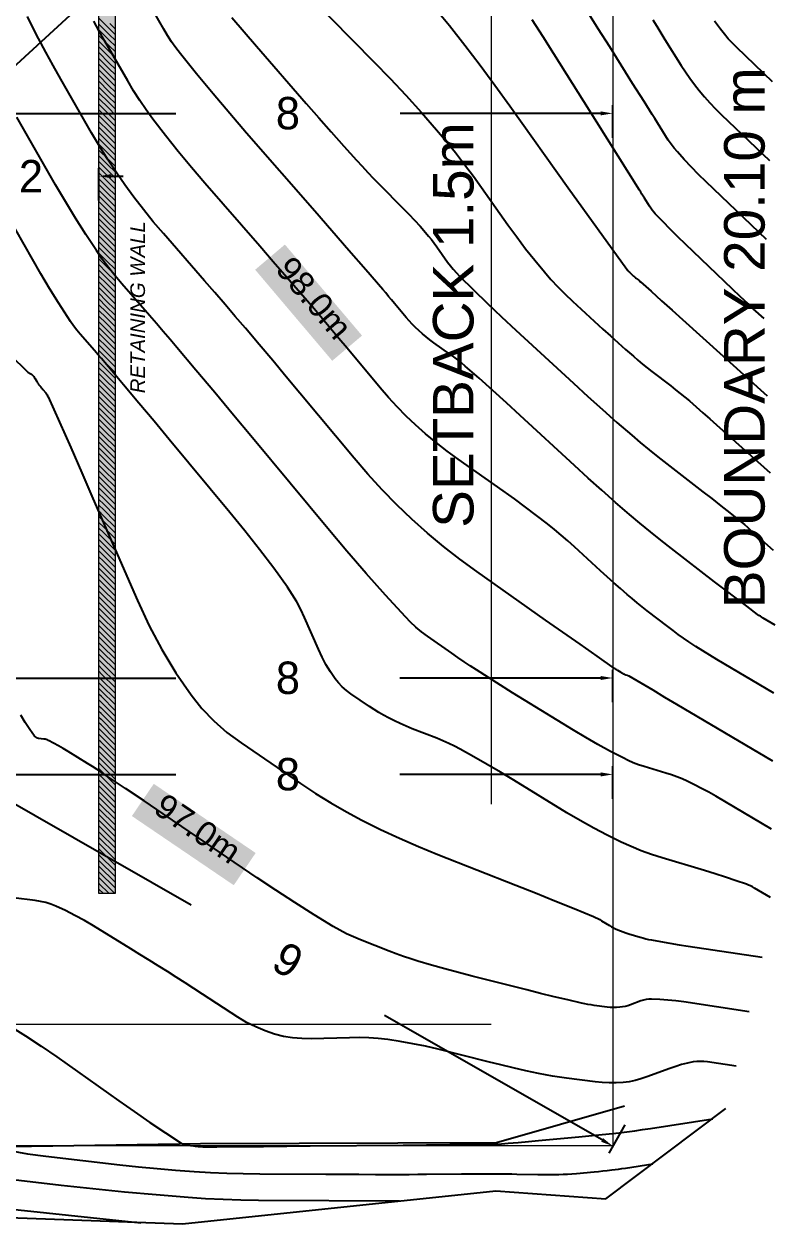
# Model space of a CAD drawing. Header units: metres. Extents: x -23 to 139, y -11 to 42.
# Drawn here: x 29.85 to 39.11, y 1.44 to 16.25 of the extents above; entities that cross this region are included whole.
import ezdxf

# ---------------------------------------------------------------- set-up
doc = ezdxf.new("R2010")
doc.units = ezdxf.units.M
doc.header["$LTSCALE"] = 96
doc.header["$MEASUREMENT"] = 0
doc.linetypes.add('Dash', pattern=[0.225, 0.15, -0.075])
doc.linetypes.add('Dash-Dot', pattern=[0.7, 0.4, -0.1, 0.1, -0.1])
for name, color, linetype, lineweight, true_color in [('01 Site Set - SITE LAYOUT', 7, 'Continuous', 18, 0x000000), ('CAD LAYER Site', 7, 'Continuous', 25, 0x000000), ('Dimensions_ Site 1_200', 7, 'Continuous', 18, 0x000000), ('Terrain_ Boundary Setbacks', 1, 'Dash', 18, 0xff0000), ('Terrain_ Broundary CAD', 7, 'Dash-Dot', 18, 0x008000), ('Terrain_ Elevation Data', 9, 'Dash', 25, 0x808080), ('Walls_  Normal RETAINING', 7, 'Continuous', 0, 0x000000)]:
    doc.layers.add(name, color=color, linetype=linetype, lineweight=lineweight, true_color=true_color)
doc.dimstyles.new('DimensionStyle', dxfattribs={"dimtxt": 40, "dimasz": 150, "dimexe": 10, "dimexo": 3, "dimgap": 1.25, "dimtad": 1, "dimdec": 0, "dimzin": 12, "dimdsep": 46, "dimtxsty": 'Standard', "dimcen": 0.09, "dimadec": 0, "dimazin": 0, "dimtfac": 1, "dimtdec": 4, "dimtofl": 0, "dimtmove": 0, "dimatfit": 3, "dimfxl": 30, "dimfxlon": 1, "dimfrac": 2, "dimtolj": 1, "dimtzin": 0, "dimarcsym": 0})

# ---------------------------------------------------------------- blocks, each defined once
blk = doc.blocks.new('*D13')
at = {"layer": 'Defpoints', "color": 0, "transparency": 16777216}
for p in [(30.771, 14.374), (29.096, 14.074), (30.771, 14.074)]:
    blk.add_point(p, dxfattribs=at)
at = {"layer": 'Dimensions_ Site 1_200', "color": 0, "lineweight": -2, "transparency": 16777216}
for p, q in [((28.946, 14.374), (28.796, 14.374)), ((29.096, 14.074), (29.096, 14.474)), ((30.771, 14.074), (30.771, 14.474)), ((30.921, 14.374), (31.071, 14.374))]:
    blk.add_line(p, q, dxfattribs=at)
at = {"layer": 'Dimensions_ Site 1_200', "color": 0, "transparency": 16777216}
for points in [[(28.946, 14.349), (28.946, 14.399), (29.096, 14.374)], [(30.921, 14.399), (30.921, 14.349), (30.771, 14.374)]]:
    blk.add_solid(points, dxfattribs=at)
at = {"layer": 'Dimensions_ Site 1_200', "color": 0, "transparency": 16777216, "insert": (29.933, 14.374), "char_height": 0.4, "attachment_point": 5}
blk.add_mtext('\\A1;2', dxfattribs=at)
blk = doc.blocks.new('*D14')
at = {"layer": 'Defpoints', "color": 0, "transparency": 16777216}
for p in [(37.111, 6.989), (29.096, 6.689), (37.111, 6.689)]:
    blk.add_point(p, dxfattribs=at)
at = {"layer": 'Dimensions_ Site 1_200', "color": 0, "lineweight": -2, "transparency": 16777216}
for p, q in [((29.096, 6.689), (29.096, 7.089)), ((29.246, 6.989), (31.72, 6.989)), ((36.961, 6.989), (34.486, 6.989)), ((37.111, 6.689), (37.111, 7.089))]:
    blk.add_line(p, q, dxfattribs=at)
at = {"layer": 'Dimensions_ Site 1_200', "color": 0, "transparency": 16777216}
for points in [[(29.246, 7.014), (29.246, 6.964), (29.096, 6.989)], [(36.961, 6.964), (36.961, 7.014), (37.111, 6.989)]]:
    blk.add_solid(points, dxfattribs=at)
at = {"layer": 'Dimensions_ Site 1_200', "color": 0, "transparency": 16777216, "insert": (33.103, 6.989), "char_height": 0.4, "attachment_point": 5}
blk.add_mtext('\\A1;8', dxfattribs=at)
blk = doc.blocks.new('*D15')
at = {"layer": 'Defpoints', "color": 0, "transparency": 16777216}
for p in [(28.947, 6.729), (37.26, 2.662), (37.111, 2.401)]:
    blk.add_point(p, dxfattribs=at)
at = {"layer": 'Dimensions_ Site 1_200', "color": 0, "lineweight": -2, "transparency": 16777216}
for p, q in [((28.947, 6.729), (29.145, 7.076)), ((29.226, 6.915), (31.911, 5.378)), ((36.98, 2.476), (34.295, 4.013)), ((37.26, 2.662), (37.061, 2.315))]:
    blk.add_line(p, q, dxfattribs=at)
at = {"layer": 'Dimensions_ Site 1_200', "color": 0, "transparency": 16777216}
for points in [[(29.238, 6.936), (29.213, 6.893), (29.096, 6.989)], [(36.968, 2.454), (36.993, 2.498), (37.111, 2.401)]]:
    blk.add_solid(points, dxfattribs=at)
at = {"layer": 'Dimensions_ Site 1_200', "color": 0, "transparency": 16777216, "insert": (33.103, 4.695), "char_height": 0.4, "attachment_point": 5, "rotation": 330.2135}
blk.add_mtext('\\A1;9', dxfattribs=at)
blk = doc.blocks.new('*D16')
at = {"layer": 'Defpoints', "color": 0, "transparency": 16777216}
for p in [(37.111, 15.149), (29.096, 14.849), (37.111, 14.849)]:
    blk.add_point(p, dxfattribs=at)
at = {"layer": 'Dimensions_ Site 1_200', "color": 0, "lineweight": -2, "transparency": 16777216}
for p, q in [((29.096, 14.849), (29.096, 15.249)), ((29.246, 15.149), (31.72, 15.149)), ((36.961, 15.149), (34.487, 15.149)), ((37.111, 14.849), (37.111, 15.249))]:
    blk.add_line(p, q, dxfattribs=at)
at = {"layer": 'Dimensions_ Site 1_200', "color": 0, "transparency": 16777216}
for points in [[(29.246, 15.174), (29.246, 15.124), (29.096, 15.149)], [(36.961, 15.124), (36.961, 15.174), (37.111, 15.149)]]:
    blk.add_solid(points, dxfattribs=at)
at = {"layer": 'Dimensions_ Site 1_200', "color": 0, "transparency": 16777216, "insert": (33.103, 15.149), "char_height": 0.4, "attachment_point": 5}
blk.add_mtext('\\A1;8', dxfattribs=at)
blk = doc.blocks.new('*D20')
at = {"layer": 'Defpoints', "color": 0, "transparency": 16777216}
for p in [(37.314, 22.301), (28.893, 15.37), (29.096, 15.149)]:
    blk.add_point(p, dxfattribs=at)
at = {"layer": 'Dimensions_ Site 1_200', "color": 0, "lineweight": -2, "transparency": 16777216}
for p, q in [((37.314, 22.301), (37.044, 22.595)), ((37.001, 22.42), (34.199, 19.843)), ((29.206, 15.251), (32.008, 17.828)), ((28.893, 15.37), (29.163, 15.076))]:
    blk.add_line(p, q, dxfattribs=at)
at = {"layer": 'Dimensions_ Site 1_200', "color": 0, "transparency": 16777216}
for points in [[(37.018, 22.402), (36.984, 22.438), (37.111, 22.522)], [(29.189, 15.269), (29.223, 15.233), (29.096, 15.149)]]:
    blk.add_solid(points, dxfattribs=at)
at = {"layer": 'Dimensions_ Site 1_200', "color": 0, "transparency": 16777216, "insert": (33.104, 18.835), "char_height": 0.4, "attachment_point": 5, "rotation": 42.6052}
blk.add_mtext('\\A1;11', dxfattribs=at)
blk = doc.blocks.new('*D28')
at = {"layer": 'Defpoints', "color": 0, "transparency": 16777216}
for p in [(37.111, 8.179), (29.096, 7.879), (37.111, 7.879)]:
    blk.add_point(p, dxfattribs=at)
at = {"layer": 'Dimensions_ Site 1_200', "color": 0, "lineweight": -2, "transparency": 16777216}
for p, q in [((29.096, 7.879), (29.096, 8.279)), ((29.246, 8.179), (31.72, 8.179)), ((36.961, 8.179), (34.486, 8.179)), ((37.111, 7.879), (37.111, 8.279))]:
    blk.add_line(p, q, dxfattribs=at)
at = {"layer": 'Dimensions_ Site 1_200', "color": 0, "transparency": 16777216}
for points in [[(29.246, 8.204), (29.246, 8.154), (29.096, 8.179)], [(36.961, 8.154), (36.961, 8.204), (37.111, 8.179)]]:
    blk.add_solid(points, dxfattribs=at)
at = {"layer": 'Dimensions_ Site 1_200', "color": 0, "transparency": 16777216, "insert": (33.103, 8.179), "char_height": 0.4, "attachment_point": 5}
blk.add_mtext('\\A1;8', dxfattribs=at)

msp = doc.modelspace()

# ---------------------------------------------------------------- linework, layer by layer
at = {"layer": 'CAD LAYER Site', "color": 1, "true_color": 0xff0000, "transparency": 33554687}
for points in [[(-4.556, 1.879), (-2.352, 1.612), (1.438, 1.762), (6.158, 1.974), (11.96, 1.944), (16.064, 1.952), (21.798, 1.778), (26.724, 1.626), (31.803, 1.439), (35.669, 1.85), (37.027, 1.751), (38.506, 2.863)], [(37.256, 2.895), (35.675, 2.44), (32.024, 2.427), (26.81, 2.347), (21.751, 2.48), (16.219, 2.537), (11.886, 2.617), (6.355, 2.534), (1.498, 2.668), (-2.048, 2.423), (-4.447, 2.336)]]:
    msp.add_lwpolyline(points, dxfattribs=at)
at = {"layer": 'CAD LAYER Site', "color": 7, "true_color": 0xffffff, "transparency": 33554687}
for points in [[(34.018, 12.406), (33.65, 12.095), (33.066, 13.53), (32.699, 13.219)], [(32.705, 6.019), (32.435, 5.621), (31.448, 6.873), (31.178, 6.475)]]:
    msp.add_solid(points, dxfattribs=at)
at = {"layer": 'Terrain_ Boundary Setbacks', "transparency": 33554687}
msp.add_lwpolyline([(35.611, 21.021), (35.611, 3.902), (1.88, 3.902), (1.88, 21.021)], close=True, dxfattribs=at)
at = {"layer": 'Terrain_ Broundary CAD', "transparency": 33554687}
msp.add_lwpolyline([(-3.119, 22.521), (37.111, 22.521), (37.111, 2.402), (-3.119, 2.402)], close=True, dxfattribs=at)
at = {"layer": 'Terrain_ Elevation Data', "transparency": 33554687}
for points in [[(39.007, 13.592), (38.263, 14.305), (38.171, 14.395), (38.082, 14.487), (37.994, 14.58), (37.908, 14.674), (37.868, 14.721), (37.83, 14.77), (37.794, 14.82), (37.761, 14.872), (37.629, 15.084), (37.596, 15.137), (37.563, 15.19), (37.53, 15.242), (37.497, 15.295), (37.356, 15.52), (37.215, 15.745), (37.074, 15.97), (36.933, 16.194), (36.366, 17.096)], [(33.36, 16.602), (34.164, 15.785), (34.363, 15.58), (34.558, 15.372), (34.75, 15.161), (34.938, 14.947), (35.056, 14.808), (35.171, 14.665), (35.283, 14.52), (35.391, 14.372), (35.818, 13.772), (35.926, 13.624), (36.036, 13.479), (36.15, 13.336), (36.267, 13.195), (36.349, 13.1), (36.435, 13.008), (36.524, 12.918), (36.615, 12.831), (36.988, 12.487), (37.082, 12.401), (37.176, 12.317), (37.27, 12.233), (37.366, 12.15), (37.422, 12.102), (37.478, 12.055), (37.535, 12.009), (37.593, 11.964), (37.827, 11.784), (37.885, 11.738), (37.942, 11.693), (37.999, 11.646), (38.056, 11.599), (38.14, 11.527), (38.224, 11.454), (38.308, 11.38), (38.39, 11.306), (39.052, 10.71)], [(39.113, 8.832), (38.968, 8.918), (38.95, 8.929), (38.932, 8.941), (38.915, 8.952), (38.898, 8.965), (38.765, 9.065), (38.632, 9.166), (38.499, 9.267), (38.367, 9.368), (37.837, 9.777), (37.705, 9.88), (37.575, 9.984), (37.447, 10.09), (37.319, 10.197), (37.147, 10.346), (36.977, 10.496), (36.807, 10.648), (36.639, 10.802), (35.968, 11.421), (35.801, 11.575), (35.632, 11.728), (35.462, 11.879), (35.292, 12.029), (35.246, 12.068), (35.199, 12.106), (35.151, 12.143), (35.102, 12.178), (34.904, 12.317), (34.856, 12.353), (34.808, 12.39), (34.762, 12.428), (34.717, 12.468), (34.677, 12.506), (34.638, 12.546), (34.6, 12.587), (34.563, 12.63), (34.419, 12.803), (34.382, 12.846), (34.346, 12.889), (34.31, 12.932), (34.273, 12.975), (34.064, 13.217), (33.855, 13.458), (33.645, 13.699), (33.435, 13.94), (32.593, 14.906), (32.385, 15.148), (32.179, 15.392), (31.977, 15.638), (31.777, 15.886), (31.721, 15.959), (31.668, 16.034), (31.618, 16.111), (31.571, 16.19), (31.387, 16.511)], [(39.085, 7.151), (37.903, 7.853), (37.755, 7.94), (37.608, 8.027), (37.46, 8.114), (37.312, 8.201), (37.307, 8.203), (37.303, 8.205), (37.298, 8.207), (37.294, 8.209), (37.275, 8.214), (37.27, 8.216), (37.266, 8.218), (37.261, 8.22), (37.257, 8.222), (37.246, 8.227), (37.235, 8.233), (37.225, 8.239), (37.214, 8.246), (37.172, 8.271), (37.162, 8.278), (37.151, 8.285), (37.141, 8.291), (37.131, 8.298), (36.919, 8.447), (36.707, 8.596), (36.495, 8.745), (36.283, 8.894), (35.434, 9.492), (35.225, 9.645), (35.022, 9.803), (34.825, 9.968), (34.633, 10.139), (34.446, 10.318), (34.265, 10.503), (34.089, 10.694), (33.919, 10.892), (33.25, 11.697), (33.083, 11.897), (32.915, 12.097), (32.747, 12.297), (32.578, 12.496), (32.453, 12.643), (32.328, 12.79), (32.202, 12.936), (32.075, 13.082), (31.567, 13.665), (31.442, 13.812), (31.321, 13.962), (31.204, 14.114), (31.091, 14.269), (30.982, 14.425), (30.878, 14.584), (30.778, 14.745), (30.681, 14.909), (30.301, 15.573), (30.207, 15.739), (30.116, 15.906), (30.026, 16.074), (29.939, 16.243), (29.888, 16.346)], [(32.411, 16.331), (32.562, 16.154), (32.715, 15.977), (33.33, 15.271), (33.484, 15.095), (33.638, 14.92), (33.794, 14.746), (33.95, 14.572), (34.019, 14.496), (34.089, 14.421), (34.16, 14.347), (34.232, 14.273), (34.521, 13.979), (34.593, 13.905), (34.663, 13.83), (34.733, 13.755), (34.801, 13.678), (34.838, 13.635), (34.874, 13.591), (34.908, 13.546), (34.942, 13.5), (35.074, 13.314), (35.108, 13.268), (35.144, 13.224), (35.182, 13.182), (35.221, 13.141), (35.392, 12.972), (35.564, 12.804), (35.739, 12.638), (35.915, 12.474), (36.626, 11.818), (36.804, 11.655), (36.983, 11.494), (37.163, 11.334), (37.345, 11.176), (37.451, 11.085), (37.559, 10.996), (37.668, 10.908), (37.778, 10.822), (38.223, 10.479), (38.334, 10.393), (38.444, 10.306), (38.554, 10.22), (38.664, 10.132), (38.7, 10.102), (38.737, 10.072), (38.772, 10.041), (38.808, 10.01), (39.089, 9.756)], [(34.992, 16.358), (35.095, 16.233), (35.286, 15.99), (35.474, 15.744), (35.658, 15.496), (35.84, 15.244), (36.561, 14.231), (36.741, 13.979), (36.922, 13.727), (37.102, 13.475), (37.284, 13.224), (37.291, 13.214), (37.299, 13.205), (37.307, 13.197), (37.316, 13.188), (37.351, 13.155), (37.36, 13.147), (37.369, 13.139), (37.378, 13.131), (37.387, 13.123), (37.392, 13.119), (37.398, 13.114), (37.403, 13.11), (37.409, 13.106), (37.431, 13.089), (37.436, 13.084), (37.442, 13.08), (37.447, 13.075), (37.452, 13.071), (37.583, 12.954), (37.713, 12.837), (37.843, 12.72), (37.973, 12.603), (39.015, 11.663)], [(37.605, 16.305), (37.655, 16.224), (37.705, 16.144), (37.755, 16.063), (37.957, 15.739), (38.008, 15.66), (38.062, 15.582), (38.118, 15.506), (38.176, 15.432), (38.242, 15.355), (38.31, 15.279), (38.38, 15.205), (38.453, 15.133), (39.045, 14.566)], [(39.083, 15.539), (38.642, 15.962), (38.588, 16.015), (38.537, 16.071), (38.488, 16.128), (38.441, 16.187), (38.365, 16.289)], [(39.071, 6.311), (38.382, 6.719), (38.296, 6.769), (38.208, 6.817), (38.12, 6.862), (38.031, 6.905), (37.966, 6.933), (37.901, 6.959), (37.835, 6.983), (37.768, 7.005), (37.497, 7.086), (37.43, 7.108), (37.365, 7.133), (37.301, 7.161), (37.238, 7.192), (37.083, 7.273), (36.929, 7.358), (36.777, 7.445), (36.627, 7.536), (36.024, 7.905), (35.875, 7.998), (35.725, 8.091), (35.576, 8.185), (35.428, 8.28), (35.352, 8.33), (35.276, 8.38), (35.2, 8.432), (35.125, 8.484), (34.825, 8.695), (34.752, 8.749), (34.683, 8.807), (34.616, 8.869), (34.553, 8.934), (34.309, 9.201), (34.069, 9.471), (33.831, 9.745), (33.597, 10.023), (32.665, 11.144), (32.433, 11.423), (32.2, 11.702), (31.967, 11.98), (31.733, 12.258), (31.649, 12.357), (31.565, 12.456), (31.48, 12.554), (31.395, 12.652), (31.054, 13.045), (30.97, 13.144), (30.89, 13.245), (30.813, 13.349), (30.74, 13.455), (30.609, 13.655), (30.481, 13.857), (30.357, 14.062), (30.236, 14.269), (29.758, 15.104)], [(39.057, 5.47), (38.862, 5.586), (38.837, 5.6), (38.812, 5.612), (38.786, 5.623), (38.76, 5.633), (38.632, 5.677), (38.503, 5.72), (38.373, 5.761), (38.243, 5.801), (37.72, 5.959), (37.59, 6), (37.463, 6.047), (37.338, 6.098), (37.215, 6.153), (37.044, 6.237), (36.876, 6.325), (36.71, 6.418), (36.546, 6.516), (35.892, 6.917), (35.728, 7.016), (35.563, 7.112), (35.397, 7.207), (35.23, 7.299), (35.159, 7.336), (35.087, 7.371), (35.013, 7.404), (34.939, 7.435), (34.638, 7.553), (34.563, 7.584), (34.489, 7.616), (34.417, 7.65), (34.345, 7.686), (34.284, 7.719), (34.225, 7.753), (34.166, 7.789), (34.108, 7.828), (33.879, 7.984), (33.824, 8.025), (33.773, 8.069), (33.727, 8.118), (33.686, 8.17), (33.627, 8.255), (33.573, 8.344), (33.524, 8.437), (33.479, 8.534), (33.307, 8.928), (33.262, 9.025), (33.212, 9.119), (33.157, 9.211), (33.098, 9.299), (32.928, 9.534), (32.752, 9.766), (32.573, 9.995), (32.388, 10.221), (31.638, 11.123), (31.451, 11.348), (31.263, 11.573), (31.076, 11.797), (30.888, 12.021), (30.845, 12.072), (30.802, 12.123), (30.759, 12.173), (30.715, 12.223), (30.54, 12.424), (30.498, 12.475), (30.457, 12.527), (30.419, 12.581), (30.382, 12.636), (30.271, 12.812), (30.163, 12.989), (30.056, 13.168), (29.951, 13.349), (29.535, 14.075)], [(29.674, 12.172), (29.896, 11.956), (29.901, 11.952), (29.905, 11.948), (29.911, 11.944), (29.916, 11.941), (29.938, 11.929), (29.943, 11.926), (29.948, 11.922), (29.952, 11.918), (29.957, 11.914), (29.963, 11.906), (29.969, 11.899), (29.974, 11.891), (29.979, 11.882), (29.999, 11.848), (30.004, 11.839), (30.009, 11.83), (30.014, 11.822), (30.02, 11.814), (30.021, 11.811), (30.023, 11.808), (30.025, 11.806), (30.027, 11.804), (30.035, 11.794), (30.038, 11.792), (30.04, 11.789), (30.042, 11.787), (30.044, 11.784), (30.053, 11.774), (30.062, 11.763), (30.07, 11.752), (30.079, 11.742), (30.115, 11.699), (30.124, 11.688), (30.131, 11.676), (30.138, 11.664), (30.144, 11.652), (30.284, 11.339), (30.423, 11.025), (30.561, 10.711), (30.698, 10.397), (31.247, 9.134), (31.391, 8.825), (31.549, 8.529), (31.722, 8.244), (31.909, 7.971), (32.042, 7.804), (32.189, 7.65), (32.35, 7.507), (32.526, 7.377), (33.26, 6.876), (33.445, 6.755), (33.633, 6.639), (33.824, 6.529), (34.017, 6.425), (34.247, 6.31), (34.479, 6.201), (34.715, 6.097), (34.953, 6), (35.917, 5.621), (36.157, 5.526), (36.396, 5.43), (36.635, 5.333), (36.873, 5.235), (36.899, 5.223), (36.925, 5.211), (36.95, 5.197), (36.974, 5.183), (37.072, 5.123), (37.096, 5.109), (37.121, 5.095), (37.147, 5.083), (37.172, 5.071), (37.206, 5.058), (37.24, 5.045), (37.274, 5.033), (37.308, 5.022), (37.448, 4.98), (37.483, 4.97), (37.518, 4.961), (37.554, 4.953), (37.589, 4.945), (37.702, 4.925), (37.815, 4.905), (37.929, 4.887), (38.042, 4.869), (38.954, 4.731)], [(38.632, 3.387), (38.279, 3.44), (38.235, 3.445), (38.191, 3.446), (38.148, 3.444), (38.105, 3.439), (38.033, 3.424), (37.96, 3.407), (37.888, 3.385), (37.817, 3.36), (37.53, 3.254), (37.458, 3.23), (37.386, 3.21), (37.313, 3.196), (37.24, 3.186), (37.154, 3.181), (37.068, 3.18), (36.981, 3.184), (36.894, 3.193), (36.542, 3.239), (36.455, 3.251), (36.368, 3.265), (36.281, 3.28), (36.194, 3.297), (36.039, 3.331), (35.884, 3.365), (35.729, 3.402), (35.574, 3.44), (34.955, 3.596), (34.8, 3.633), (34.645, 3.665), (34.49, 3.693), (34.334, 3.715), (34.217, 3.728), (34.1, 3.736), (33.983, 3.74), (33.865, 3.739), (33.39, 3.726), (33.273, 3.727), (33.159, 3.737), (33.047, 3.755), (32.937, 3.783), (32.821, 3.822), (32.706, 3.871), (32.594, 3.928), (32.485, 3.994), (32.051, 4.276), (31.942, 4.346), (31.834, 4.416), (31.725, 4.485), (31.616, 4.554), (31.503, 4.625), (31.39, 4.696), (31.276, 4.767), (31.163, 4.837), (30.706, 5.118), (30.592, 5.186), (30.476, 5.249), (30.358, 5.308), (30.239, 5.363), (30.178, 5.387), (30.115, 5.406), (30.051, 5.421), (29.985, 5.432), (29.717, 5.466)], [(29.668, 3.887), (29.865, 3.762), (30.059, 3.634), (30.251, 3.501), (31.016, 2.96), (31.207, 2.826), (31.399, 2.694), (31.592, 2.565), (31.785, 2.437), (31.802, 2.428), (31.82, 2.42), (31.839, 2.415), (31.858, 2.411), (31.937, 2.402), (31.957, 2.4), (31.977, 2.398), (31.997, 2.396), (32.017, 2.395), (32.034, 2.394), (32.052, 2.393), (32.069, 2.393), (32.087, 2.392), (32.158, 2.392), (32.176, 2.392), (32.193, 2.392), (32.211, 2.392), (32.228, 2.392), (32.515, 2.395), (32.802, 2.397), (33.089, 2.4), (33.376, 2.403), (34.527, 2.414), (34.814, 2.417), (35.101, 2.42), (35.388, 2.422), (35.675, 2.425), (35.677, 2.425), (35.679, 2.425), (35.681, 2.425), (35.682, 2.425), (35.69, 2.425), (35.692, 2.425), (35.694, 2.425), (35.696, 2.425), (35.697, 2.425), (35.822, 2.436), (35.946, 2.447), (36.07, 2.458), (36.194, 2.469), (36.693, 2.514), (36.817, 2.526), (36.941, 2.538), (37.065, 2.551), (37.189, 2.566), (37.285, 2.577), (37.382, 2.59), (37.478, 2.604), (37.575, 2.619), (38.347, 2.739)], [(29.667, 2.346), (29.89, 2.306), (30.116, 2.275), (31.031, 2.17), (31.259, 2.145), (31.488, 2.123), (31.716, 2.104), (31.945, 2.087), (32.147, 2.076), (32.35, 2.067), (32.553, 2.062), (32.757, 2.059), (33.572, 2.054), (33.776, 2.053), (33.979, 2.053), (34.182, 2.052), (34.386, 2.052), (34.493, 2.052), (34.6, 2.052), (34.707, 2.053), (34.814, 2.054), (35.243, 2.058), (35.35, 2.059), (35.457, 2.059), (35.564, 2.06), (35.671, 2.06), (35.736, 2.059), (35.8, 2.059), (35.865, 2.058), (35.929, 2.056), (36.187, 2.05), (36.251, 2.049), (36.316, 2.049), (36.38, 2.05), (36.444, 2.051), (36.499, 2.053), (36.553, 2.056), (36.608, 2.059), (36.662, 2.064), (36.881, 2.083), (36.935, 2.088), (36.989, 2.094), (37.044, 2.1), (37.098, 2.106), (37.14, 2.111), (37.183, 2.117), (37.225, 2.123), (37.267, 2.129), (37.606, 2.182)], [(34.479, 1.72), (32.739, 1.73), (32.522, 1.733), (32.305, 1.74), (32.088, 1.751), (31.872, 1.766), (31.479, 1.798), (31.087, 1.833), (30.695, 1.873), (30.304, 1.916), (28.733, 2.098)]]:
    msp.add_lwpolyline(points, dxfattribs=at)
at = {"layer": 'Terrain_ Elevation Data', "color": 11, "true_color": 0xff8040, "transparency": 33554687}
for points in [[(38.978, 12.617), (38.845, 12.736), (38.829, 12.751), (38.813, 12.766), (38.796, 12.782), (38.78, 12.797), (38.684, 12.889), (38.588, 12.98), (38.491, 13.072), (38.395, 13.164), (38.01, 13.534), (37.915, 13.626), (37.821, 13.72), (37.728, 13.814), (37.636, 13.909), (37.616, 13.931), (37.598, 13.954), (37.581, 13.977), (37.565, 14.002), (37.502, 14.102), (37.487, 14.127), (37.471, 14.151), (37.456, 14.176), (37.44, 14.201), (37.308, 14.411), (37.176, 14.622), (37.045, 14.832), (36.913, 15.042), (36.383, 15.885), (36.251, 16.095), (36.118, 16.304)], [(39.099, 7.992), (38.396, 8.409), (38.308, 8.461), (38.222, 8.515), (38.136, 8.57), (38.051, 8.626), (37.985, 8.671), (37.919, 8.717), (37.855, 8.764), (37.791, 8.813), (37.536, 9.009), (37.473, 9.059), (37.411, 9.109), (37.349, 9.16), (37.288, 9.211), (37.205, 9.283), (37.123, 9.355), (37.042, 9.428), (36.961, 9.502), (36.638, 9.799), (36.557, 9.873), (36.475, 9.944), (36.391, 10.014), (36.306, 10.082), (36.172, 10.186), (36.036, 10.289), (35.899, 10.389), (35.761, 10.488), (35.203, 10.881), (35.066, 10.981), (34.932, 11.085), (34.802, 11.193), (34.676, 11.304), (34.562, 11.413), (34.451, 11.525), (34.344, 11.641), (34.241, 11.761), (33.834, 12.25), (33.733, 12.372), (33.63, 12.493), (33.528, 12.614), (33.425, 12.735), (33.258, 12.93), (33.091, 13.124), (32.923, 13.317), (32.755, 13.511), (32.08, 14.286), (31.914, 14.48), (31.751, 14.677), (31.592, 14.877), (31.436, 15.079), (31.353, 15.193), (31.274, 15.309), (31.198, 15.428), (31.126, 15.549), (30.844, 16.042), (30.775, 16.165), (30.708, 16.289)], [(38.793, 4.059), (37.99, 4.18), (37.889, 4.194), (37.79, 4.204), (37.69, 4.211), (37.591, 4.215), (37.557, 4.215), (37.524, 4.211), (37.492, 4.203), (37.459, 4.193), (37.329, 4.145), (37.297, 4.134), (37.264, 4.125), (37.231, 4.119), (37.198, 4.114), (37.159, 4.112), (37.12, 4.111), (37.081, 4.113), (37.042, 4.117), (36.883, 4.138), (36.843, 4.143), (36.804, 4.15), (36.765, 4.158), (36.726, 4.166), (36.557, 4.205), (36.388, 4.245), (36.22, 4.286), (36.051, 4.328), (35.376, 4.499), (35.208, 4.542), (35.041, 4.587), (34.874, 4.635), (34.708, 4.684), (34.618, 4.712), (34.529, 4.742), (34.44, 4.773), (34.352, 4.807), (34, 4.946), (33.913, 4.982), (33.828, 5.022), (33.744, 5.065), (33.663, 5.112), (33.425, 5.257), (33.189, 5.406), (32.955, 5.558), (32.723, 5.714), (31.794, 6.347), (31.563, 6.504), (31.331, 6.661), (31.098, 6.817), (30.866, 6.973), (30.808, 7.011), (30.749, 7.049), (30.69, 7.087), (30.63, 7.124), (30.391, 7.271), (30.332, 7.307), (30.271, 7.342), (30.211, 7.375), (30.149, 7.407), (30.135, 7.414), (30.121, 7.419), (30.106, 7.423), (30.09, 7.426), (30.027, 7.434), (30.012, 7.437), (29.999, 7.443), (29.988, 7.451), (29.978, 7.462), (29.919, 7.545), (29.862, 7.631), (29.807, 7.719)], [(28.268, 1.772), (31.287, 1.455)]]:
    msp.add_lwpolyline(points, dxfattribs=at)
at = {"layer": 'Walls_  Normal RETAINING', "color": 31, "lineweight": 0, "true_color": 0xdac294, "transparency": 33554687}
for p, q in [((30.904, 16.189), (30.771, 16.323)), ((30.771, 16.252), (30.903, 16.12)), ((30.902, 16.05), (30.771, 16.181)), ((30.904, 16.189), (30.971, 16.123)), ((30.971, 16.193), (30.905, 16.259)), ((30.771, 16.111), (30.901, 15.98)), ((30.9, 15.91), (30.771, 16.04)), ((30.902, 16.05), (30.971, 15.981)), ((30.971, 16.052), (30.903, 16.12)), ((30.9, 15.84), (30.771, 15.969)), ((30.771, 15.899), (30.899, 15.77)), ((30.9, 15.91), (30.971, 15.84)), ((30.971, 15.911), (30.901, 15.98)), ((30.898, 15.701), (30.771, 15.828)), ((30.771, 15.757), (30.897, 15.631)), ((30.971, 15.699), (30.899, 15.77)), ((30.9, 15.84), (30.971, 15.769)), ((30.896, 15.561), (30.771, 15.686)), ((30.771, 15.616), (30.895, 15.491)), ((30.896, 15.561), (30.971, 15.486)), ((30.971, 15.557), (30.897, 15.631)), ((30.898, 15.701), (30.971, 15.628)), ((30.894, 15.421), (30.771, 15.545)), ((30.893, 15.351), (30.771, 15.474)), ((30.894, 15.421), (30.971, 15.345)), ((30.971, 15.416), (30.895, 15.491)), ((30.771, 15.404), (30.893, 15.282)), ((30.892, 15.212), (30.771, 15.333)), ((30.771, 15.262), (30.891, 15.142)), ((30.893, 15.351), (30.971, 15.274)), ((30.971, 15.204), (30.893, 15.282)), ((30.89, 15.072), (30.771, 15.191)), ((30.771, 15.121), (30.889, 15.002)), ((30.971, 15.062), (30.891, 15.142)), ((30.892, 15.212), (30.971, 15.133)), ((30.771, 15.05), (30.888, 14.932)), ((30.887, 14.862), (30.771, 14.979)), ((30.971, 14.921), (30.889, 15.002)), ((30.89, 15.072), (30.971, 14.991)), ((30.771, 14.909), (30.886, 14.793)), ((30.886, 14.723), (30.771, 14.838)), ((30.887, 14.862), (30.971, 14.779)), ((30.971, 14.85), (30.888, 14.932)), ((30.771, 14.767), (30.885, 14.653)), ((30.884, 14.583), (30.771, 14.696)), ((30.971, 14.709), (30.886, 14.793)), ((30.886, 14.723), (30.971, 14.638)), ((30.883, 14.513), (30.771, 14.626)), ((30.771, 14.555), (30.882, 14.443)), ((30.884, 14.583), (30.971, 14.496)), ((30.971, 14.567), (30.885, 14.653)), ((30.881, 14.374), (30.771, 14.484)), ((30.771, 14.414), (30.88, 14.304)), ((30.881, 14.374), (30.971, 14.284)), ((30.971, 14.355), (30.882, 14.443)), ((30.883, 14.513), (30.971, 14.426)), ((30.879, 14.234), (30.771, 14.343)), ((30.771, 14.272), (30.879, 14.164)), ((30.879, 14.234), (30.971, 14.143)), ((30.971, 14.214), (30.88, 14.304)), ((30.878, 14.094), (30.771, 14.201)), ((30.877, 14.024), (30.771, 14.131)), ((30.878, 14.094), (30.971, 14.001)), ((30.971, 14.072), (30.879, 14.164)), ((30.771, 14.06), (30.876, 13.955)), ((30.875, 13.885), (30.771, 13.989)), ((30.971, 13.86), (30.876, 13.955)), ((30.877, 14.024), (30.971, 13.931)), ((30.771, 13.919), (30.874, 13.815)), ((30.873, 13.745), (30.771, 13.848)), ((30.771, 13.777), (30.872, 13.675)), ((30.971, 13.719), (30.874, 13.815)), ((30.875, 13.885), (30.971, 13.789)), ((30.771, 13.706), (30.872, 13.605)), ((30.871, 13.536), (30.771, 13.636)), ((30.971, 13.577), (30.872, 13.675)), ((30.873, 13.745), (30.971, 13.648)), ((30.771, 13.565), (30.87, 13.466)), ((30.869, 13.396), (30.771, 13.494)), ((30.871, 13.536), (30.971, 13.436)), ((30.971, 13.506), (30.872, 13.605)), ((30.771, 13.424), (30.868, 13.326)), ((30.867, 13.256), (30.771, 13.353)), ((30.869, 13.396), (30.971, 13.294)), ((30.971, 13.365), (30.87, 13.466)), ((30.866, 13.186), (30.771, 13.282)), ((30.771, 13.212), (30.865, 13.117)), ((30.866, 13.186), (30.971, 13.082)), ((30.867, 13.256), (30.971, 13.153)), ((30.971, 13.224), (30.868, 13.326)), ((30.865, 13.047), (30.771, 13.141)), ((30.771, 13.07), (30.864, 12.977)), ((30.971, 13.012), (30.865, 13.117)), ((30.865, 13.047), (30.971, 12.941)), ((30.863, 12.907), (30.771, 12.999)), ((30.771, 12.929), (30.862, 12.837)), ((30.863, 12.907), (30.971, 12.799)), ((30.971, 12.87), (30.864, 12.977)), ((30.861, 12.767), (30.771, 12.858)), ((30.86, 12.698), (30.771, 12.787)), ((30.861, 12.767), (30.971, 12.658)), ((30.971, 12.729), (30.862, 12.837)), ((30.771, 12.717), (30.859, 12.628)), ((30.859, 12.558), (30.771, 12.646)), ((30.971, 12.517), (30.859, 12.628)), ((30.86, 12.698), (30.971, 12.587)), ((30.771, 12.575), (30.858, 12.488)), ((30.857, 12.418), (30.771, 12.504)), ((30.971, 12.375), (30.858, 12.488)), ((30.859, 12.558), (30.971, 12.446)), ((30.771, 12.434), (30.856, 12.348)), ((30.771, 12.363), (30.855, 12.278)), ((30.971, 12.234), (30.856, 12.348)), ((30.857, 12.418), (30.971, 12.304)), ((30.854, 12.209), (30.771, 12.292)), ((30.771, 12.222), (30.853, 12.139)), ((30.852, 12.069), (30.771, 12.151)), ((30.854, 12.209), (30.971, 12.092)), ((30.971, 12.163), (30.855, 12.278)), ((30.771, 12.08), (30.852, 11.999)), ((30.851, 11.929), (30.771, 12.009)), ((30.852, 12.069), (30.971, 11.951)), ((30.971, 11.88), (30.852, 11.999)), ((30.971, 12.022), (30.853, 12.139)), ((30.771, 11.939), (30.85, 11.859)), ((30.771, 11.868), (30.849, 11.79)), ((30.971, 11.739), (30.85, 11.859)), ((30.851, 11.929), (30.971, 11.809)), ((30.848, 11.72), (30.771, 11.797)), ((30.771, 11.727), (30.847, 11.65)), ((30.848, 11.72), (30.971, 11.597)), ((30.971, 11.668), (30.849, 11.79)), ((30.846, 11.58), (30.771, 11.656)), ((30.771, 11.585), (30.845, 11.51)), ((30.846, 11.58), (30.971, 11.456)), ((30.971, 11.527), (30.847, 11.65)), ((30.845, 11.44), (30.771, 11.514)), ((30.844, 11.371), (30.771, 11.444)), ((30.971, 11.385), (30.845, 11.51)), ((30.845, 11.44), (30.971, 11.314)), ((30.771, 11.373), (30.843, 11.301)), ((30.842, 11.231), (30.771, 11.302)), ((30.971, 11.173), (30.843, 11.301)), ((30.844, 11.371), (30.971, 11.244)), ((30.771, 11.232), (30.841, 11.161)), ((30.84, 11.091), (30.771, 11.161)), ((30.971, 11.032), (30.841, 11.161)), ((30.842, 11.231), (30.971, 11.102)), ((30.771, 11.09), (30.839, 11.021)), ((30.771, 11.019), (30.838, 10.952)), ((30.971, 10.89), (30.839, 11.021)), ((30.84, 11.091), (30.971, 10.961)), ((30.838, 10.882), (30.771, 10.949)), ((30.771, 10.878), (30.837, 10.812)), ((30.971, 10.819), (30.838, 10.952)), ((30.838, 10.882), (30.971, 10.749)), ((30.836, 10.742), (30.771, 10.807)), ((30.771, 10.737), (30.835, 10.672)), ((30.834, 10.602), (30.771, 10.666)), ((30.971, 10.537), (30.835, 10.672)), ((30.836, 10.742), (30.971, 10.607)), ((30.971, 10.678), (30.837, 10.812)), ((30.833, 10.533), (30.771, 10.595)), ((30.771, 10.525), (30.832, 10.463)), ((30.971, 10.395), (30.833, 10.533)), ((30.834, 10.602), (30.971, 10.466)), ((30.831, 10.393), (30.771, 10.454)), ((30.771, 10.383), (30.831, 10.323)), ((30.831, 10.393), (30.971, 10.254)), ((30.971, 10.325), (30.832, 10.463)), ((30.83, 10.253), (30.771, 10.312)), ((30.771, 10.242), (30.829, 10.183)), ((30.83, 10.253), (30.971, 10.112)), ((30.971, 10.183), (30.831, 10.323)), ((30.828, 10.114), (30.771, 10.171)), ((30.827, 10.044), (30.771, 10.1)), ((30.828, 10.114), (30.971, 9.971)), ((30.971, 10.042), (30.829, 10.183)), ((30.771, 10.03), (30.826, 9.974)), ((30.825, 9.904), (30.771, 9.959)), ((30.971, 9.83), (30.826, 9.974)), ((30.827, 10.044), (30.971, 9.9)), ((30.771, 9.888), (30.824, 9.834)), ((30.824, 9.764), (30.771, 9.817)), ((30.971, 9.688), (30.824, 9.834)), ((30.825, 9.904), (30.971, 9.759)), ((30.771, 9.747), (30.823, 9.694)), ((30.771, 9.676), (30.822, 9.625)), ((30.971, 9.547), (30.823, 9.694)), ((30.824, 9.764), (30.971, 9.617)), ((30.821, 9.555), (30.771, 9.605)), ((30.771, 9.535), (30.82, 9.485)), ((30.971, 9.335), (30.82, 9.485)), ((30.821, 9.555), (30.971, 9.405)), ((30.971, 9.476), (30.822, 9.625)), ((30.819, 9.415), (30.771, 9.464)), ((30.771, 9.393), (30.818, 9.345)), ((30.971, 9.193), (30.818, 9.345)), ((30.819, 9.415), (30.971, 9.264)), ((30.817, 9.275), (30.771, 9.322)), ((30.771, 9.252), (30.817, 9.206)), ((30.817, 9.275), (30.971, 9.122)), ((30.817, 9.206), (30.971, 9.052)), ((30.771, 9.181), (30.816, 9.136)), ((30.815, 9.066), (30.771, 9.11)), ((30.771, 9.04), (30.814, 8.996)), ((30.815, 9.066), (30.971, 8.91)), ((30.971, 8.981), (30.816, 9.136)), ((30.813, 8.926), (30.771, 8.969)), ((30.771, 8.898), (30.812, 8.856)), ((30.813, 8.926), (30.971, 8.769)), ((30.971, 8.84), (30.814, 8.996)), ((30.811, 8.787), (30.771, 8.827)), ((30.811, 8.717), (30.771, 8.757)), ((30.811, 8.787), (30.971, 8.627)), ((30.971, 8.698), (30.812, 8.856)), ((30.771, 8.686), (30.81, 8.647)), ((30.809, 8.577), (30.771, 8.615)), ((30.971, 8.486), (30.81, 8.647)), ((30.811, 8.717), (30.971, 8.557)), ((30.771, 8.545), (30.808, 8.507)), ((30.807, 8.437), (30.771, 8.474)), ((30.971, 8.345), (30.808, 8.507)), ((30.809, 8.577), (30.971, 8.415)), ((30.771, 8.403), (30.806, 8.368)), ((30.771, 8.332), (30.805, 8.298)), ((30.971, 8.132), (30.805, 8.298)), ((30.971, 8.203), (30.806, 8.368)), ((30.807, 8.437), (30.971, 8.274)), ((30.804, 8.228), (30.771, 8.262)), ((30.771, 8.191), (30.804, 8.158)), ((30.804, 8.228), (30.971, 8.062)), ((30.971, 7.991), (30.804, 8.158)), ((30.803, 8.088), (30.771, 8.12)), ((30.771, 8.05), (30.802, 8.018)), ((30.971, 7.85), (30.802, 8.018)), ((30.803, 8.088), (30.971, 7.92)), ((30.801, 7.949), (30.771, 7.979)), ((30.8, 7.879), (30.771, 7.908)), ((30.971, 7.708), (30.8, 7.879)), ((30.801, 7.949), (30.971, 7.779)), ((30.771, 7.837), (30.799, 7.809)), ((30.798, 7.739), (30.771, 7.767)), ((30.798, 7.739), (30.971, 7.567)), ((30.971, 7.637), (30.799, 7.809)), ((30.771, 7.696), (30.797, 7.669)), ((30.797, 7.599), (30.771, 7.625)), ((30.971, 7.496), (30.797, 7.669)), ((30.797, 7.599), (30.971, 7.425)), ((30.771, 7.555), (30.796, 7.53)), ((30.795, 7.46), (30.771, 7.484)), ((30.794, 7.39), (30.771, 7.413)), ((30.795, 7.46), (30.971, 7.284)), ((30.971, 7.355), (30.796, 7.53)), ((30.771, 7.343), (30.793, 7.32)), ((30.792, 7.25), (30.771, 7.272)), ((30.971, 7.143), (30.793, 7.32)), ((30.794, 7.39), (30.971, 7.213)), ((30.771, 7.201), (30.791, 7.18)), ((30.79, 7.11), (30.771, 7.13)), ((30.79, 7.11), (30.971, 6.93)), ((30.971, 7.001), (30.791, 7.18)), ((30.792, 7.25), (30.971, 7.072)), ((30.771, 7.06), (30.79, 7.041)), ((30.771, 6.989), (30.789, 6.971)), ((30.971, 6.789), (30.789, 6.971)), ((30.971, 6.86), (30.79, 7.041)), ((30.788, 6.901), (30.771, 6.918)), ((30.771, 6.848), (30.787, 6.831)), ((30.971, 6.648), (30.787, 6.831)), ((30.788, 6.901), (30.971, 6.718)), ((30.786, 6.761), (30.771, 6.777)), ((30.771, 6.706), (30.785, 6.691)), ((30.971, 6.506), (30.785, 6.691)), ((30.786, 6.761), (30.971, 6.577)), ((30.784, 6.622), (30.771, 6.635)), ((30.771, 6.565), (30.783, 6.552)), ((30.971, 6.365), (30.783, 6.552)), ((30.784, 6.622), (30.971, 6.435)), ((30.771, 6.494), (30.783, 6.482)), ((30.782, 6.412), (30.771, 6.423)), ((30.782, 6.412), (30.971, 6.223)), ((30.971, 6.294), (30.783, 6.482)), ((30.771, 6.353), (30.781, 6.342)), ((30.78, 6.272), (30.771, 6.282)), ((30.78, 6.272), (30.971, 6.082)), ((30.971, 6.153), (30.781, 6.342)), ((30.771, 6.211), (30.779, 6.203)), ((30.778, 6.133), (30.771, 6.14)), ((30.778, 6.133), (30.971, 5.94)), ((30.971, 6.011), (30.779, 6.203)), ((30.777, 6.063), (30.771, 6.07)), ((30.771, 5.999), (30.776, 5.993)), ((30.776, 5.923), (30.771, 5.928)), ((30.971, 5.799), (30.776, 5.993)), ((30.777, 6.063), (30.971, 5.87)), ((30.771, 5.858), (30.775, 5.853)), ((30.774, 5.784), (30.771, 5.787)), ((30.774, 5.784), (30.971, 5.587)), ((30.971, 5.658), (30.775, 5.853)), ((30.776, 5.923), (30.971, 5.728)), ((30.771, 5.716), (30.773, 5.714)), ((30.771, 5.645), (30.772, 5.644)), ((30.898, 5.518), (30.772, 5.644)), ((30.968, 5.518), (30.773, 5.714)), ((30.771, 5.574), (30.771, 5.575)), ((30.771, 5.574), (30.827, 5.518))]:
    msp.add_line(p, q, dxfattribs=at)
at = {"layer": 'Walls_  Normal RETAINING', "color": 18, "lineweight": 0, "true_color": 0x000000, "transparency": 33554687}
msp.add_lwpolyline([(30.971, 21.521), (30.971, 5.518), (30.771, 5.518), (30.771, 21.521)], close=True, dxfattribs=at)
at = {"layer": 'Walls_  Normal RETAINING', "color": 7, "true_color": 0xffffff, "transparency": 33554687}
msp.add_solid([(30.971, 5.518), (30.771, 5.518), (30.971, 5.518), (30.971, 21.521)], dxfattribs=at)
at = {"layer": 'Walls_  Normal RETAINING', "color": 7, "lineweight": 0, "true_color": 0xffffff, "transparency": 33554687}
msp.add_solid([(30.971, 21.521), (30.771, 5.518), (30.971, 21.521), (30.771, 21.521)], dxfattribs=at)

# ---------------------------------------------------------------- texts
at = {"layer": '01 Site Set - SITE LAYOUT', "transparency": 33554687, "insert": (38.992, 12.379), "char_height": 0.5, "width": 9.7159, "attachment_point": 8, "rotation": 90}
msp.add_mtext('\\fArial|b0|i0|c0|p0;BOUNDARY 20.10 m\\P', dxfattribs=at)
at = {"layer": 'CAD LAYER Site', "color": 30, "true_color": 0xff7f00, "transparency": 33554687, "char_height": 0.3, "attachment_point": 2}
for s, insert, width, rotation in [('{\\fArial|b0|i0|p34;\\C30;\\H0.418994;\\H0.716x;98.0m}', (33.542, 12.968), 1.47278, 310.2527), ('{\\fArial|b0|i0|p34;\\C30;\\H0.418994;\\H0.716x;97.0m}', (32.077, 6.446), 1.52012, 325.81)]:
    msp.add_mtext(s, dxfattribs=dict(at, insert=insert, width=width, rotation=rotation))
at = {"layer": 'Terrain_ Boundary Setbacks', "transparency": 33554687, "insert": (35.4, 12.536), "char_height": 0.5, "width": 9.7159, "attachment_point": 8, "rotation": 90}
msp.add_mtext('\\fArial|b0|i0|c0|p0;SETBACK 1.5m\\P', dxfattribs=at)
at = {"layer": 'Walls_  Normal RETAINING', "transparency": 33554687, "insert": (31.342, 11.694), "char_height": 0.18, "width": 2.1312, "attachment_point": 7, "rotation": 90}
msp.add_mtext('\\fArial|b0|i1|c0|p0;RETAINING WALL\\P', dxfattribs=at)

# ---------------------------------------------------------------- dimensions: what is measured, and where the dimension line sits
at = {"layer": 'Dimensions_ Site 1_200', "transparency": 33554687}
for base, p1, p2, angle, picture, middle, dimtype in [((29.096, 15.149), (37.314, 22.301), (28.893, 15.37), 42.6052, '*D20', (33.104, 18.835), 160), ((37.111, 15.149), (29.096, 14.849), (37.111, 14.849), 0, '*D16', (33.103, 15.149), 161), ((30.771, 14.374), (29.096, 14.074), (30.771, 14.074), 0, '*D13', (29.933, 14.374), 161), ((37.111, 8.179), (29.096, 7.879), (37.111, 7.879), 0, '*D28', (33.103, 8.179), 161), ((37.111, 6.989), (29.096, 6.689), (37.111, 6.689), 0, '*D14', (33.103, 6.989), 161), ((37.111, 2.401), (28.947, 6.729), (37.26, 2.662), 330.2135, '*D15', (33.103, 4.695), 160)]:
    dim = msp.add_linear_dim(base=base, p1=p1, p2=p2, angle=angle, dimstyle='DimensionStyle', override={"dimtxt": 0.4, "dimasz": 0.15, "dimexe": 0.1, "dimexo": 0, "dimtmove": 2}, dxfattribs=at)
    dim.commit()
    dim.dimension.update_dxf_attribs({"geometry": picture, "text_midpoint": middle, "dimtype": dimtype})

doc.saveas('drawing.dxf')
